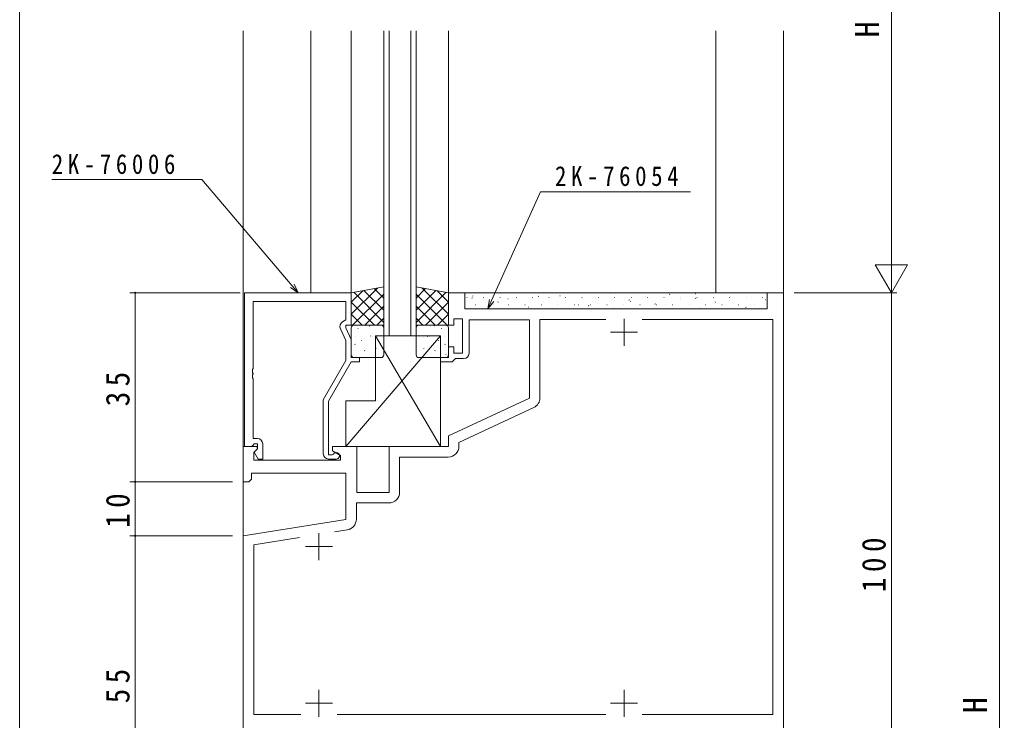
# Model space of a CAD drawing. Units: millimetres on the paper. Extents: x -397 to 397, y -282 to 282.
# Drawn here: x -393.9 to -212.5, y 32.6 to 162.4 of the extents above; entities that cross this region are included whole.
import ezdxf
from ezdxf.enums import TextEntityAlignment as Align

# ---------------------------------------------------------------- set-up
doc = ezdxf.new("R2010")
doc.units = ezdxf.units.MM
for name, color, linetype, lineweight in [('0-1_YKK_ZWAK', 7, 'Continuous', 18), ('0-3_YKK_11', 7, 'Continuous', 18), ('0-4_YKK_12', 2, 'Continuous', 18), ('0-6_YKK_13', 4, 'Continuous', 18), ('0-7_YKK_D', 6, 'Continuous', 18)]:
    doc.layers.add(name, color=color, linetype=linetype, lineweight=lineweight)
doc.styles.add('ＭＳ ゴシック', font='')
doc.styles.get('ＭＳ ゴシック').set_extended_font_data('MS Gothic')

msp = doc.modelspace()

# ---------------------------------------------------------------- linework, layer by layer
at = {"layer": '0-1_YKK_ZWAK'}
msp.add_line((-393.908, -245.7), (-393.908, 279.3), dxfattribs=at)
at = {"layer": '0-3_YKK_11'}
for p, q in [((-332.484, 111.8), (-352.284, 111.8)), ((-352.284, 111.8), (-352.284, 83.3)), ((-332.484, 105.8), (-332.484, 111.8)), ((-314.484, 111.8), (-314.484, 105.8)), ((-311.484, 111.8), (-314.484, 111.8)), ((-311.484, 108.8), (-311.484, 111.8)), ((-255.484, 111.8), (-255.484, 108.8)), ((-252.484, 111.8), (-255.484, 111.8)), ((-252.484, 11.8), (-252.484, 111.8)), ((-350.654, 110.17), (-333.484, 110.17)), ((-350.654, 97.758), (-350.654, 110.17)), ((-333.484, 110.17), (-333.484, 106.8)), ((-255.484, 108.8), (-311.484, 108.8)), ((-333.484, 106.8), (-334.111, 106.438)), ((-333.484, 105.8), (-332.484, 105.8)), ((-333.484, 105.3), (-333.484, 105.8)), ((-332.484, 103.155), (-333.484, 105.3)), ((-314.484, 105.8), (-313.484, 105.8)), ((-313.484, 107), (-311.884, 107)), ((-313.484, 105.8), (-313.484, 107)), ((-311.884, 107), (-311.884, 100.6)), ((-310.684, 106.8), (-299.484, 106.8)), ((-310.684, 100.6), (-310.684, 106.8)), ((-299.484, 106.8), (-299.484, 92.295)), ((-297.554, 106.87), (-285.347, 106.87)), ((-297.554, 92.339), (-297.554, 106.87)), ((-281.984, 107), (-281.984, 102)), ((-278.622, 106.87), (-254.414, 106.87)), ((-278.622, 106.87), (-254.414, 106.87)), ((-254.414, 106.87), (-254.414, 33.73)), ((-334.517, 105.149), (-333.484, 102.934)), ((-284.484, 104.5), (-279.484, 104.5)), ((-333.484, 102.934), (-333.484, 99.268)), ((-332.484, 99.8), (-332.484, 103.155)), ((-314.484, 101.8), (-314.484, 99.8)), ((-313.484, 101.8), (-314.484, 101.8)), ((-313.484, 100.6), (-313.484, 101.8)), ((-330.984, 99.8), (-332.484, 99.8)), ((-330.984, 99), (-330.984, 99.8)), ((-315.984, 99.8), (-315.984, 99)), ((-314.484, 99.8), (-315.984, 99.8)), ((-311.884, 100.6), (-313.484, 100.6)), ((-333.484, 99.268), (-337.684, 91.993)), ((-336.684, 91.725), (-332.484, 99)), ((-332.484, 99), (-330.984, 99)), ((-315.984, 99), (-313.784, 99)), ((-313.784, 99), (-313.484, 99.3)), ((-313.484, 99.3), (-313.184, 99.6)), ((-313.184, 99.6), (-311.684, 99.6)), ((-350.774, 97.575), (-350.654, 97.758)), ((-350.774, 97.025), (-350.774, 97.575)), ((-350.654, 96.842), (-350.774, 97.025)), ((-350.774, 96.575), (-350.654, 96.758)), ((-350.774, 96.025), (-350.774, 96.575)), ((-350.654, 96.758), (-350.654, 96.842)), ((-350.654, 95.842), (-350.774, 96.025)), ((-350.654, 84.8), (-350.654, 95.842)), ((-337.684, 91.993), (-337.684, 82)), ((-336.684, 81.8), (-336.684, 91.725)), ((-299.484, 92.295), (-314.484, 85.3)), ((-312.554, 84.07), (-298.709, 90.527)), ((-314.484, 85.3), (-314.484, 83.3)), ((-350.954, 83.3), (-350.654, 83.6)), ((-349.884, 84.8), (-350.654, 84.8)), ((-350.654, 83.6), (-350.454, 83.8)), ((-350.454, 83.8), (-349.884, 83.8)), ((-349.884, 83.8), (-349.884, 82.874)), ((-348.884, 81), (-348.884, 83.8)), ((-312.554, 83.37), (-312.554, 84.07)), ((-352.484, 83.3), (-352.484, 76.8)), ((-350.008, 83.3), (-352.484, 83.3)), ((-352.284, 83.3), (-350.954, 83.3)), ((-350.554, 82.206), (-349.848, 82.912)), ((-350.554, 80.8), (-350.554, 82.206)), ((-349.884, 82.874), (-350.458, 82.3)), ((-350.458, 82.3), (-349.707, 81)), ((-349.848, 82.912), (-350.008, 83.3)), ((-336.032, 81.8), (-336.684, 81.8)), ((-335.783, 81.933), (-336.032, 81.8)), ((-335.984, 83.3), (-335.984, 82.5)), ((-331.484, 83.3), (-335.984, 83.3)), ((-335.984, 82.5), (-334.484, 81.634)), ((-331.484, 74.8), (-331.484, 83.3)), ((-325.484, 83.3), (-325.484, 74.8)), ((-314.484, 83.3), (-325.484, 83.3)), ((-334.484, 80.8), (-350.554, 80.8)), ((-349.707, 81), (-348.884, 81)), ((-336.684, 81), (-335.284, 81)), ((-334.484, 81.634), (-334.484, 80.8)), ((-323.554, 81.37), (-314.554, 81.37)), ((-323.554, 74.87), (-323.554, 81.37)), ((-350.984, 78.4), (-333.484, 78.4)), ((-350.984, 77.3), (-350.984, 78.4)), ((-333.484, 78.4), (-333.484, 69.809)), ((-352.484, 76.8), (-351.484, 76.8)), ((-351.484, 76.8), (-350.984, 77.3)), ((-325.484, 74.8), (-331.484, 74.8)), ((-331.554, 72.87), (-325.554, 72.87)), ((-331.554, 69.869), (-331.554, 72.87)), ((-333.484, 69.809), (-352.484, 66.8)), ((-338.484, 67.3), (-338.484, 62.3)), ((-335.606, 67.519), (-333.241, 67.894)), ((-352.484, 66.8), (-352.484, 11.8)), ((-350.554, 65.152), (-342.061, 66.497)), ((-350.554, 33.73), (-350.554, 65.152)), ((-340.984, 64.8), (-335.984, 64.8)), ((-338.484, 38.3), (-338.484, 33.3)), ((-281.984, 38.3), (-281.984, 33.3)), ((-340.984, 35.8), (-335.984, 35.8)), ((-284.484, 35.8), (-279.484, 35.8)), ((-341.835, 33.73), (-350.554, 33.73)), ((-285.335, 33.73), (-335.134, 33.73)), ((-254.414, 33.73), (-278.634, 33.73))]:
    msp.add_line(p, q, dxfattribs=at)
for centre, radius, start, end in [((-333.611, 105.572), 1, 120.00002, 205.00003), ((-311.684, 100.6), 1, 270.00001, 359.99999), ((-299.554, 92.339), 2, 295.00002, 0.00002), ((-349.884, 83.8), 1, 0.00001, 89.99999), ((-336.684, 82), 1, 180.00001, 269.99999), ((-335.284, 81.6), 0.6, 270.00003, 146.25104), ((-314.554, 83.37), 2, 270.00001, 359.99999), ((-325.554, 74.87), 2, 270.00001, 359.99999), ((-333.554, 69.869), 2, 279, 0.00001)]:
    msp.add_arc(centre, radius, start, end, dxfattribs=at)
at = {"layer": '0-4_YKK_12'}
for p, q in [((-352.484, 160.3), (-352.484, -62.95)), ((-339.984, 160.3), (-339.984, 111.8)), ((-332.484, 160.3), (-332.484, 111.8)), ((-326.484, 103.8), (-326.484, 160.3)), ((-325.484, 160.3), (-325.484, 103.8)), ((-321.484, 103.8), (-321.484, 160.3)), ((-320.484, 160.3), (-320.484, 103.8)), ((-314.484, 160.3), (-314.484, 111.8)), ((-264.984, 160.3), (-264.984, 111.8)), ((-252.484, 160.3), (-252.484, -62.95)), ((-311.784, 111.8), (-255.184, 111.8)), ((-326.484, 103.799), (-320.484, 103.8))]:
    msp.add_line(p, q, dxfattribs=at)
at = {"layer": '0-6_YKK_13'}
for p, q in [((-326.484, 112.871), (-332.484, 111.8)), ((-332.484, 107.807), (-327.623, 112.668)), ((-326.484, 110.81), (-328.233, 112.559)), ((-326.484, 105.8), (-326.484, 112.871)), ((-320.484, 105.8), (-320.484, 112.871)), ((-320.484, 112.871), (-314.484, 111.8)), ((-320.484, 110.81), (-318.735, 112.559)), ((-314.484, 107.807), (-319.346, 112.668)), ((-332.484, 110.052), (-330.356, 112.18)), ((-332.484, 111.8), (-332.484, 105.8)), ((-332.246, 105.8), (-326.484, 111.562)), ((-326.484, 106.32), (-332.043, 111.879)), ((-326.484, 108.565), (-330.138, 112.219)), ((-320.484, 108.565), (-316.83, 112.219)), ((-320.484, 106.32), (-314.925, 111.879)), ((-314.723, 105.8), (-320.484, 111.562)), ((-314.484, 110.052), (-316.613, 112.18)), ((-314.484, 111.8), (-314.484, 105.8)), ((-311.084, 110.918), (-311.034, 110.918)), ((-310.154, 110.785), (-310.071, 110.841)), ((-309.988, 111.198), (-309.978, 111.202)), ((-308.044, 110.918), (-307.994, 110.918)), ((-305.004, 110.918), (-304.954, 110.918)), ((-301.964, 110.918), (-301.914, 110.918)), ((-300.358, 111.767), (-300.349, 111.771)), ((-298.924, 110.918), (-298.874, 110.918)), ((-297.859, 111.087), (-297.776, 111.143)), ((-295.884, 110.918), (-295.834, 110.918)), ((-293.849, 111.232), (-293.839, 111.235)), ((-292.844, 110.918), (-292.794, 110.918)), ((-289.804, 110.918), (-289.754, 110.918)), ((-287.34, 110.696), (-287.33, 110.699)), ((-286.764, 110.918), (-286.714, 110.918)), ((-284.549, 111.684), (-284.54, 111.687)), ((-283.724, 110.918), (-283.674, 110.918)), ((-280.684, 110.918), (-280.634, 110.918)), ((-278.04, 111.148), (-278.031, 111.151)), ((-277.644, 110.918), (-277.594, 110.918)), ((-274.604, 110.918), (-274.554, 110.918)), ((-273.579, 111.487), (-273.495, 111.542)), ((-271.564, 110.918), (-271.514, 110.918)), ((-268.788, 111.583), (-268.778, 111.587)), ((-268.776, 110.748), (-268.693, 110.803)), ((-268.524, 110.918), (-268.474, 110.918)), ((-265.484, 110.918), (-265.434, 110.918)), ((-262.444, 110.918), (-262.394, 110.918)), ((-262.279, 111.047), (-262.269, 111.051)), ((-261.284, 111.789), (-261.268, 111.8)), ((-259.404, 110.918), (-259.354, 110.918)), ((-256.364, 110.918), (-256.314, 110.918)), ((-328.209, 105.8), (-332.484, 110.075)), ((-330.001, 105.8), (-326.484, 109.316)), ((-316.968, 105.8), (-320.484, 109.316)), ((-318.759, 105.8), (-314.484, 110.075)), ((-309.469, 109.543), (-309.419, 109.543)), ((-306.429, 109.543), (-306.379, 109.543)), ((-306.221, 109.691), (-306.212, 109.694)), ((-305.351, 110.046), (-305.268, 110.102)), ((-303.478, 110.663), (-303.469, 110.666)), ((-303.389, 109.543), (-303.339, 109.543)), ((-300.349, 109.543), (-300.299, 109.543)), ((-299.712, 109.155), (-299.703, 109.159)), ((-297.309, 109.543), (-297.259, 109.543)), ((-296.969, 110.127), (-296.96, 110.13)), ((-294.269, 109.543), (-294.219, 109.543)), ((-291.229, 109.543), (-291.179, 109.543)), ((-290.46, 109.591), (-290.45, 109.594)), ((-288.563, 109.405), (-288.479, 109.46)), ((-288.189, 109.543), (-288.139, 109.543)), ((-285.149, 109.543), (-285.099, 109.543)), ((-283.951, 109.055), (-283.941, 109.058)), ((-282.109, 109.543), (-282.059, 109.543)), ((-281.071, 110.446), (-280.987, 110.501)), ((-280.83, 110.16), (-280.821, 110.163)), ((-279.069, 109.543), (-279.019, 109.543)), ((-276.268, 109.707), (-276.185, 109.762)), ((-276.029, 109.543), (-275.979, 109.543)), ((-274.321, 109.624), (-274.312, 109.627)), ((-272.989, 109.543), (-272.939, 109.543)), ((-271.531, 110.612), (-271.522, 110.615)), ((-269.949, 109.543), (-269.899, 109.543)), ((-267.812, 109.088), (-267.802, 109.091)), ((-266.909, 109.543), (-266.859, 109.543)), ((-265.022, 110.076), (-265.012, 110.079)), ((-263.869, 109.543), (-263.819, 109.543)), ((-260.829, 109.543), (-260.779, 109.543)), ((-259.479, 109.066), (-259.396, 109.121)), ((-258.512, 109.54), (-258.503, 109.543)), ((-257.789, 109.543), (-257.739, 109.543)), ((-255.769, 110.511), (-255.76, 110.515)), ((-330.454, 105.8), (-332.484, 107.83)), ((-327.756, 105.8), (-326.484, 107.071)), ((-319.213, 105.8), (-320.484, 107.071)), ((-316.514, 105.8), (-314.484, 107.83)), ((-332.484, 105.8), (-326.884, 105.8)), ((-332.484, 100.3), (-332.484, 105.3)), ((-332.386, 105.8), (-326.484, 105.8)), ((-329.857, 105.705), (-329.85, 105.698)), ((-329.173, 105.612), (-329.129, 105.588)), ((-326.484, 105.3), (-326.484, 100.3)), ((-314.583, 105.8), (-320.484, 105.8)), ((-320.484, 105.3), (-320.484, 100.3)), ((-314.484, 105.8), (-320.084, 105.8)), ((-317.795, 105.612), (-317.839, 105.588)), ((-317.111, 105.705), (-317.118, 105.698)), ((-314.484, 100.3), (-314.484, 105.3)), ((-315.984, 103.8), (-333.484, 83.3)), ((-331.676, 103.723), (-331.67, 103.715)), ((-331.25, 105.179), (-331.206, 105.155)), ((-328.958, 103.833), (-328.912, 103.744)), ((-328.582, 103.722), (-328.538, 103.698)), ((-327.984, 103.8), (-315.984, 83.3)), ((-327.984, 91.8), (-327.984, 103.8)), ((-327.984, 103.8), (-315.984, 103.8)), ((-327.915, 103.538), (-327.909, 103.53)), ((-319.053, 103.538), (-319.059, 103.53)), ((-318.387, 103.722), (-318.43, 103.698)), ((-318.01, 103.833), (-318.056, 103.744)), ((-315.984, 103.8), (-315.984, 83.3)), ((-315.719, 105.179), (-315.763, 105.155)), ((-315.292, 103.723), (-315.299, 103.715)), ((-331.848, 102.308), (-331.801, 102.22)), ((-330.606, 102.988), (-330.563, 102.964)), ((-316.362, 102.988), (-316.406, 102.964)), ((-315.12, 102.308), (-315.167, 102.22)), ((-332.04, 100.364), (-331.996, 100.34)), ((-326.984, 99.8), (-331.984, 99.8)), ((-330.015, 101.098), (-329.971, 101.074)), ((-329.701, 101.518), (-329.695, 101.51)), ((-327.939, 101.53), (-327.895, 101.506)), ((-319.984, 99.8), (-314.984, 99.8)), ((-319.03, 101.53), (-319.073, 101.506)), ((-317.267, 101.518), (-317.274, 101.51)), ((-316.953, 101.098), (-316.997, 101.074)), ((-314.928, 100.364), (-314.972, 100.34)), ((-333.484, 91.8), (-327.984, 91.8)), ((-333.484, 83.3), (-333.484, 91.8)), ((-315.984, 83.3), (-333.484, 83.3))]:
    msp.add_line(p, q, dxfattribs=at)
for centre, start, end in [((-331.984, 105.3), 90, 180), ((-326.984, 105.3), 0, 90), ((-319.984, 105.3), 90, 180), ((-314.984, 105.3), 0, 90), ((-331.984, 100.3), 180, 270), ((-326.984, 100.3), 270, 0), ((-319.984, 100.3), 180, 270), ((-314.984, 100.3), 270, 0)]:
    msp.add_arc(centre, 0.5, start, end, dxfattribs=at)
at = {"layer": '0-7_YKK_D'}
for p, q in [((-232.484, 117.8), (-232.484, 205.8)), ((-212.484, 204.8), (-212.484, -133.7)), ((-360.19, 132.745), (-387.957, 132.745)), ((-343.417, 113.093), (-360.19, 132.745)), ((-306.511, 110.351), (-297.475, 130.517)), ((-297.475, 130.517), (-269.708, 130.517)), ((-232.484, 111.8), (-232.484, 122.192)), ((-229.484, 116.996), (-235.484, 116.996)), ((-232.484, 111.8), (-235.484, 116.996)), ((-232.484, 111.8), (-229.484, 116.996)), ((-342.313, 111.8), (-343.763, 112.797)), ((-342.313, 111.8), (-343.417, 113.093)), ((-343.07, 113.389), (-342.313, 111.8)), ((-353.084, 111.8), (-373.484, 111.8)), ((-372.484, 111.8), (-372.484, 76.8)), ((-250.484, 111.8), (-231.484, 111.8)), ((-250.484, 111.8), (-231.484, 111.8)), ((-232.484, 11.8), (-232.484, 111.8)), ((-307.206, 108.8), (-306.927, 110.538)), ((-307.206, 108.8), (-306.511, 110.351)), ((-306.095, 110.165), (-307.206, 108.8)), ((-354.484, 76.8), (-373.484, 76.8)), ((-354.484, 76.8), (-373.484, 76.8)), ((-372.484, 76.8), (-372.484, 66.8)), ((-354.484, 66.8), (-373.484, 66.8)), ((-354.484, 66.8), (-373.484, 66.8)), ((-372.484, 66.8), (-372.484, 11.8))]:
    msp.add_line(p, q, dxfattribs=at)
for centre, start, end in [((-372.484, 111.8), 90, 270), ((-372.484, 111.8), 270, 90), ((-372.484, 76.8), 90, 270), ((-372.484, 76.8), 90, 270), ((-372.484, 76.8), 270, 90), ((-372.484, 76.8), 270, 90), ((-372.484, 66.8), 90, 270), ((-372.484, 66.8), 90, 270), ((-372.484, 66.8), 270, 90), ((-372.484, 66.8), 270, 90)]:
    msp.add_arc(centre, 0.106, start, end, dxfattribs=at)

# ---------------------------------------------------------------- texts
at = {"layer": '0-7_YKK_D', "color": 7, "style": 'ＭＳ ゴシック'}
for p in [(-233.484, 159.08), (-213.484, 33.95)]:
    msp.add_text('H', height=4.399, rotation=90, dxfattribs=at).set_placement(p, align=Align.BOTTOM_LEFT)
at = {"layer": '0-7_YKK_D', "color": 7, "char_height": 3.666, "attachment_point": 7, "style": 'ＭＳ ゴシック'}
for s, insert in [('\\T1.4;\\W0.85;2K-76006', (-387.957, 133.745)), ('\\T1.4;\\W0.85;2K-76054', (-294.775, 131.517))]:
    msp.add_mtext(s, dxfattribs=dict(at, insert=insert))
at = {"layer": '0-7_YKK_D', "color": 7, "char_height": 4.399, "attachment_point": 7, "rotation": 90, "style": 'ＭＳ ゴシック'}
for s, insert in [('\\T1.37;\\W0.9;35', (-373.484, 90.78)), ('\\T1.37;\\W0.9;10', (-373.484, 68.28)), ('\\T1.38;\\W0.9;100', (-233.484, 56.36)), ('\\T1.37;\\W0.9;55', (-373.484, 35.78))]:
    msp.add_mtext(s, dxfattribs=dict(at, insert=insert))

doc.saveas('drawing.dxf')
